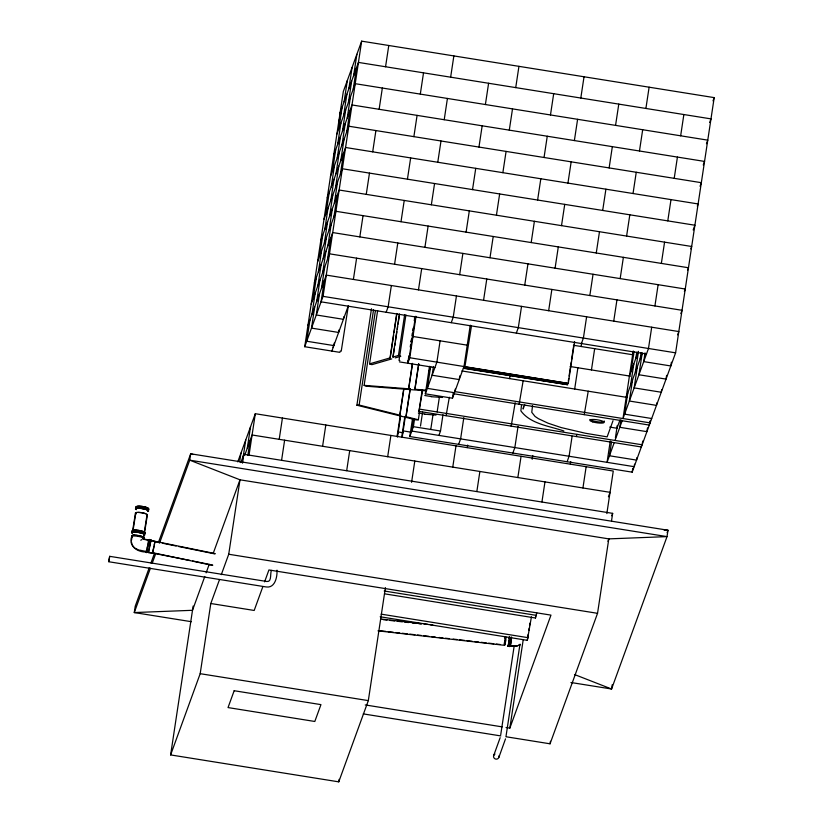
<?xml version="1.0" encoding="UTF-8"?>
<svg xmlns="http://www.w3.org/2000/svg" width="823" height="823" viewBox="0 0 823 823"><rect width="100%" height="100%" fill="white"/><g stroke="black" fill="none" stroke-linecap="round" stroke-linejoin="round"><path stroke-width="1.23" d="M507.956 646.117L507.966 645.345M509.602 645.53L509.643 646.631L510.106 644.43M510.178 646.034L510.188 645.304M146.751 551.667L146.751 552.182M148.366 552.511L148.531 551.976M149.241 540.094L149.323 539.435L149.014 540.444M154.806 541.915L154.889 541.297L150.784 540.238M140.743 540.197L141.916 539.61M505.044 638.144L505.209 636.591M509.211 638.545L509.355 637.064M509.242 638.473L509.427 636.745M510.846 638.73L511.032 637.095M511.392 638.792L511.577 637.156M506.052 637.146L505.723 640.232M505.065 638.072L504.705 641.168M508.429 644.769L509.262 638.401M510.702 640.335L510.898 638.586M511.237 640.376L511.422 638.72M509.046 640.109L508.645 643.247M510.497 642.053L510.682 640.294M511.032 642.012L511.227 640.356M131.536 540.145L132.102 536.503M505.528 641.745L505.703 640.191M146.144 551.883L146.237 551.173M146.309 550.885L146.134 552.192L146.432 551.225M146.679 551.996L146.844 550.999M149.086 541.092L149.313 539.765M150.702 541.421L150.784 540.752M150.763 541.133L150.928 540.094M504.509 642.578L504.705 641.055M510.281 643.627L510.486 641.837M510.826 643.504L511.032 641.899M505.332 643.092L505.528 641.611M385.411 587.612L368.323 700.62L338.757 781.85L170.618 754.917L193.138 606.047M170.618 754.917L200.184 673.687L210.801 603.506L219.546 579.474M239.637 461.878L240.964 453.123M242.898 458.75L245.738 439.986M221.294 574.67L228.722 554.249L240.018 479.593M242.507 463.143L243.845 454.286L612.662 513.357L611.51 520.949M247.301 448.124L250.521 426.849M247.826 455.469L250.089 440.459M249.06 454.996L255.305 413.712L613.269 471.044L606.839 513.583M279.203 439.328L282.423 418.053M281.6 460.211L284.624 440.192M348.335 305.786L341.236 351.174L340.321 351.03L339.837 352.347L304.726 346.72L343.325 91.507L361.657 41.15L714.199 97.618L675.601 352.83L632.177 472.155L409.803 436.54L412.457 419.02M340.671 111.239L339.066 121.876L341.545 108.831M271.405 570.411C269.975 573.61 271.981 582.159 266.889 581.511L109.685 556.327L108.945 560.257L108.811 561.749L266.179 586.953C275.16 588.322 277.402 576.676 276.991 570.174M309.942 319.982L306.722 341.247L333.84 345.588L334.22 343.088M313.151 298.708L316.371 277.444M319.591 256.179L322.801 234.905M326.021 213.641L329.241 192.376M332.451 171.102L335.671 149.837M338.891 128.573L342.101 107.299M311.927 314.509L315.147 293.235M318.367 271.971L321.577 250.706M324.797 229.432L328.017 208.168M331.227 186.903L334.447 165.629M337.667 144.364L340.876 123.1M344.096 101.826L347.316 80.561M314.715 306.845L311.506 328.11L338.623 332.451L339.004 329.951M317.935 285.571L321.155 264.306M324.365 243.042L327.585 221.768M330.805 200.503L334.015 179.239M337.235 157.965L340.455 136.7M343.664 115.436L346.884 94.161M316.711 301.372L319.931 280.098M323.141 258.834L326.361 237.569M329.581 216.295L332.79 195.03M336.01 173.766L339.23 152.492M342.44 131.227L345.66 109.963M348.88 88.689L352.09 67.424M319.499 293.708L316.289 314.972L343.407 319.314L343.777 316.814M322.719 272.434L325.939 251.169M329.149 229.905L332.369 208.631M335.578 187.366L338.798 166.102M342.018 144.827L345.228 123.563M348.448 102.299L351.668 81.024M321.495 288.235L324.704 266.961M327.924 245.696L331.144 224.432M334.354 203.158L337.574 181.893M340.794 160.629L344.004 139.354M347.224 118.09L350.444 96.826M353.653 75.551L356.873 54.287M324.283 280.571L321.063 301.835L646.497 353.962M327.503 259.296L330.712 238.032M333.932 216.768L337.152 195.493M340.362 174.229L343.582 152.965M346.802 131.69L350.012 110.426M353.232 89.162L356.441 67.887M304.726 346.72L323.058 296.362L361.657 41.15M333.13 347.553L333.51 345.022M322.595 446.272L325.815 425.007M353.396 279.439L356.606 258.175M359.826 236.901L363.046 215.636M366.256 194.372L369.476 173.097M372.696 151.833L375.905 130.569M379.125 109.294L382.345 88.03M385.555 66.766L388.775 45.491M346.689 470.633L349.713 450.623M397.674 415.337L356.894 405.214L371.482 308.738M356.894 405.214L359.126 405.05L373.529 309.839M409.247 389.526L365.988 386.193L364.116 385.359L375.442 310.466M391.779 358.89L371.883 364.671L369.568 363.869L377.634 310.549M391.357 285.519L388.147 306.784L386.152 312.256M394.577 264.255L397.797 242.98M401.007 221.716L404.227 200.452M407.436 179.177L410.656 157.913M413.876 136.649L417.086 115.374M420.306 94.11L423.526 72.846M390.02 357.912L396.737 313.481M390.184 357.974L393.641 335.126M394.022 332.585L396.902 313.542M399.422 313.913L392.89 357.079L398.466 355.454L400.791 356.266L395.205 357.892M393.055 357.141L394.392 348.252M394.783 345.711L395.163 343.17M395.544 340.629L396.892 331.751M397.272 329.21L397.663 326.669M398.044 324.128L399.392 315.24M398.466 355.454L404.618 314.828M405.914 314.87L399.021 360.433L399.875 360.567M387.684 456.703L390.894 435.429M338.757 781.85L339.138 779.34M418.475 289.861L421.695 268.596M424.915 247.332L428.125 226.058M431.345 204.793L434.565 183.529M437.774 162.254L440.994 140.99M444.214 119.726L447.424 98.451M450.644 77.187L453.864 55.913M399.752 415.183L403.784 388.518M408.002 360.669L407.622 363.2L399.402 361.883M403.949 388.507L399.916 415.173L359.126 405.05M434.904 367.572L407.786 363.231L408.918 355.721M410.245 346.967L410.626 344.456M411.377 339.457L410.996 341.957L412.992 336.484L467.227 345.166M411.942 335.702L412.323 333.202M412.704 330.702L413.084 328.192M414.401 319.437L414.782 316.937M397.067 436.653L400.287 415.389M408.897 359.692L415.409 316.67M397.488 436.962L400.698 415.697M407.786 363.231L409.772 357.748L416.016 316.464M408.578 388.795L412.416 363.406M408.712 388.847L412.549 363.457M401.789 436.838L404.813 416.819M402.21 437.157L405.235 417.138M405.914 416.705L410.132 388.775M406.068 416.695L410.286 388.765M418.66 363.879L414.813 389.269L425.738 390.112M414.946 389.33L418.784 363.941M413.691 418.557L411.798 431.067L634.173 466.682L634.554 464.182M409.803 436.54L413.393 426.684L414.535 419.092M641.724 444.471L641.343 446.971L418.969 411.356L422.209 389.876M418.969 411.356L422.641 390.153M404.7 417.076L416.129 419.915L418.372 419.751L419.524 412.138M411.582 482.309L414.802 461.045M420.491 426.067L422.6 412.138M470.252 325.157L464.018 366.441L452.465 398.188L425.337 393.847L429.503 366.317M430.552 367.099L427.332 388.374L454.45 392.715M433.433 366.472L432.116 375.237L459.234 379.578L459.8 375.823M440.11 340.825L436.89 362.099L425.337 393.847M430.758 429.472L433.063 414.278M437.147 411.922L439.441 396.737M456.446 295.941L453.226 317.215L451.241 322.688M459.666 274.676L462.876 253.412M466.096 232.137L469.316 210.873M472.525 189.609L475.745 168.334M478.955 147.07L482.175 125.806M485.395 104.531L488.605 83.267M438.916 435.408L440.511 431.026L442.969 414.761M449.337 397.252L446.087 415.697M452.465 398.188L453.216 393.178M455.232 389.114L454.852 391.614L650.108 422.888L650.489 420.388M471.456 326.021L464.645 368.488M452.763 467.125L455.983 445.86M463.822 417.611L460.613 438.885L458.617 444.358M483.564 300.292L486.784 279.018M489.994 257.753L493.214 236.479M496.434 215.214L499.643 193.95M502.863 172.676L506.083 151.411M509.293 130.147L512.513 108.873M515.733 87.608L518.943 66.344M467.289 447.578L467.67 445.078M476.856 491.485L479.881 471.466M509.591 378.601L509.972 376.101M521.535 306.372L518.315 327.636L516.319 333.109M524.745 285.097L527.965 263.833M531.185 242.569L534.394 221.294M537.614 200.03L540.824 178.766M544.044 157.491L547.264 136.227M550.474 114.963L553.694 93.688M515.188 402.673L511.176 426.129M523.15 380.771L519.138 404.227M518.068 426.304L514.848 447.568L512.852 453.041M521.504 405.05L520.877 410.862C530.516 424.061 549.322 425.975 563.868 430.985M523.479 406.685L523.13 409.041L524.724 404.659M517.852 477.546L521.072 456.281M532.543 405.667L531.761 412.302L535.053 416.448L538.365 418.66L548.025 423.187L561.163 427.569L585.39 433.248L607.137 436.859L613.032 420.656M548.653 310.713L551.863 289.439M555.083 268.175L558.303 246.91M561.512 225.636L564.732 204.371M567.952 183.107L571.162 161.833M574.382 140.568L577.602 119.304M580.812 98.03L584.032 76.765M532.193 459.255L532.759 455.5M514.159 646.148L500.723 734.764M519.961 644.316L506.083 735.875M541.945 501.907L544.97 481.887M506.042 727.491L509.849 728.098L523.243 639.533M380.175 616.777L527.317 640.335L528.243 634.204M528.798 630.521L529.168 628.072M529.539 625.614L529.909 623.165M527.317 640.335L531.432 616.849M568.271 381.183L568.755 378.385M569.043 376.101L571.255 361.873M571.543 359.6L573.744 345.372M465.221 366.914L568.271 383.415L574.608 341.514M384.495 593.825L535.444 618.001L535.814 615.553M535.444 618.001L536.771 612.929M574.68 389.022L577.89 367.758M581.11 346.493L581.676 342.738M586.614 316.793L583.404 338.058L581.408 343.53M589.834 295.529L593.054 274.254M596.264 252.99L599.483 231.726M602.693 210.451L605.913 189.187M609.133 167.923L612.343 146.648M615.563 125.384L618.783 104.11M572.108 436.241L569.084 456.251L567.098 461.734M570.349 464.079L570.72 461.58M588.239 391.203L584.227 414.658M591.459 369.928L594.669 348.664M582.941 487.967L586.151 466.703M613.732 321.135L616.952 299.87M620.172 278.596L623.381 257.332M626.601 236.067L629.821 214.793M633.031 193.528L636.251 172.264M639.471 150.99L642.681 129.725M645.901 108.461L649.121 87.187M505.878 736.729L550.052 743.807L550.443 741.276M610.265 441.066L607.055 462.341L614.225 442.63M611.52 442.002L609.442 455.767L636.56 460.108L636.94 457.609M615.398 437.939L617.291 425.429M609.73 427.086L616.962 428.248L617.116 427.188M620.933 419.802L619.801 427.302L646.919 431.653L647.485 427.898M633.206 350.989L622.99 418.547L648.483 348.489L651.703 327.215M627.795 392.9L624.585 414.164L651.703 418.516M631.015 371.636L634.039 351.616M630.583 385.236L633.803 363.972M632.578 379.763L629.358 401.027L656.476 405.379L656.857 402.869M635.798 358.499L636.745 352.244M550.052 743.807L597.539 613.32L608.835 538.664M635.366 372.099L638.391 352.079M637.362 366.626L634.142 387.89L661.26 392.242L661.641 389.732M640.15 358.962L641.096 352.707M642.135 353.489L638.926 374.753L666.044 379.105L666.609 375.35M645.026 352.861L643.709 361.616L670.827 365.968L671.393 362.213M654.923 305.95L658.133 284.676M661.353 263.411L664.572 242.147M667.782 220.873L671.002 199.608M674.212 178.344L677.432 157.07M680.652 135.805L683.862 114.541M632.177 472.155L632.743 468.4M642.712 441.035L642.135 444.79L419.761 409.165M649.882 421.325L649.306 425.079L454.049 393.806M612.209 684.746L611.571 689.005L570.946 682.504M504.52 642.382L503.933 645.263L377.983 630.85M508.655 643.051L508.254 645.746M510.291 643.247L509.89 645.932M510.836 643.308L510.229 646.343L510.229 645.695M131.773 536.442C127.863 546.523 138.634 552.994 147.451 551.842M132.647 530.66L135.466 512.914M133.203 529.456L135.816 512.976M143.14 538.88L143.562 538.149L143.14 538.88A6.049 1.255 9 0 0 137.832 536.287A6.049 1.255 9 0 0 132.102 537.152M144.416 531.329L147.029 514.848A5.689 1.183 9 0 0 146.947 514.519M143.758 537.728L147.379 514.9M146.906 550.443L146.607 552.645L146.978 551.328M148.377 541.987L148.572 540.135M148.613 540.69L148.14 543.273M148.973 541.873L149.107 540.248M150.527 542.429L150.825 540.845M154.621 543.262L154.343 544.703L154.878 541.585L150.794 540.464L150.938 539.765L150.681 540.464M505.343 642.886L504.756 644.893M148.685 543.375L149.025 541.637M150.3 543.705L150.64 541.966M510.651 644.491L510.27 645.993M148.181 543.118L147.224 547.902M148.397 544.836L148.768 543.067M150.012 545.165L150.383 543.396M154.385 544.548L152.45 553.118L148.294 552.634M149.128 544.487L149.405 543.077M148.449 544.703L147.749 548.118M149.724 546.75L150.064 545.032M154.107 546.009L153.479 549.064M505.168 643.915L504.9 645.006M147.554 546.277L146.895 549.373M149.364 548.447L149.704 546.709M147.77 547.902L147.101 550.978M149.025 550.001L149.385 548.231M153.171 550.453L153.489 548.962M505.507 738.869L498.913 757.263M146.607 550.608L146.926 549.178M147.461 549.291L146.854 551.955M148.716 551.307L149.076 549.62M152.893 551.626L153.201 550.268M146.381 551.533L146.659 550.35M148.469 552.284L148.757 551.05M508.275 645.438L508.007 646.446L507.997 645.777M509.941 645.304L509.725 645.932M500.158 737.675L493.666 755.627M108.842 561.697L109.685 556.327M148.469 540.33L148.716 539.672L148.634 540.31L143.881 539.343M148.582 551.667L148.356 552.284L190.123 560.453M154.662 541.915L154.889 541.297L215.05 553.581M149.21 567.788L135.239 606.181L134.272 612.559L191.399 621.704M150.959 562.983L154.446 553.385M158.376 542.583L190.689 453.792L667.988 530.238L667.021 536.617L611.571 689.005L574.475 674.51M150.434 568.168L134.272 612.559L192.5 610.296L204.804 576.47M152.173 563.364L155.67 553.766M159.6 542.964L189.732 460.17L190.689 453.792L193.117 454.522M340.115 112.772L358.437 62.414L710.99 118.882L709.683 122.462M336.895 134.046L355.217 83.689L707.77 140.147L706.463 143.737M333.675 155.31L352.007 104.953L704.55 161.421L703.254 165.001M330.465 176.575L348.787 126.217L701.34 182.685L700.034 186.265M327.245 197.849L345.567 147.492L698.12 203.95L697.318 206.141M324.025 219.113L342.358 168.756L694.9 225.224L693.161 229.998M237.775 461.878L255.305 413.712M320.816 240.378L339.138 190.02L691.69 246.489L690.816 248.875M240.83 462.577L243.845 454.286M244.698 455.284L252.085 434.986L610.059 492.319L608.423 496.794M317.596 261.652L335.928 211.295L688.47 267.753L687.596 270.15M206.131 572.839L209.207 564.383M213.157 553.509L239.987 479.809L608.804 538.88L667.021 536.617L189.732 460.17L239.987 479.809M314.376 282.917L332.708 232.559L685.25 289.027L684.386 291.414M311.166 304.181L329.488 253.823L682.041 310.292L680.837 313.573M307.946 325.455L326.278 275.098L678.821 331.556L677.627 334.848M331.854 351.061L348.18 306.177M262.856 586.634L254.184 610.46L210.801 603.506M264.594 581.861L268.926 569.948L550.968 615.12L509.849 728.098M414.216 320.692L415.81 316.31M397.447 434.153L398.239 431.962L403.301 432.775M402.354 433.083L403.157 430.902L410.749 432.116M428.557 372.572L430.727 366.605M568.271 383.415L409.772 357.748M576.254 436.55L577.057 434.359M713.006 100.9L714.199 97.618M632.64 354.744L633.833 351.462M629.42 376.008L638.401 351.328M626.2 397.283L642.321 352.995M616.962 428.248L619.914 420.131M615.018 440.439L622.188 420.738M611.777 515.774L612.662 513.357M607.919 541.297L608.804 538.88M667.114 532.635L667.988 530.238L664.151 530.105M154.745 541.75L159.827 542.666M152.594 552.665L212.612 565.411M509.776 646.168L509.684 645.633M520.28 644.347L518.346 645.448M520.486 644.615L516.227 646.364L510.846 646.024M369.568 363.869L389.464 358.077M517.276 645.808L510.877 645.695M442.414 397.458L431.18 396.717M436.005 415.07L424.802 414.226M364.116 385.359L407.364 388.703M410.451 389.618L415.769 390.03M416.695 390.102L426.396 390.853M380.658 618.999L421.376 623.659M423.917 623.957L427.734 624.39M430.275 624.688L432.826 624.976M383.158 619.647L386.985 620.079M389.526 620.377L394.618 620.954M397.159 621.252L402.252 621.828M404.793 622.126L408.609 622.558M412.426 623.001L416.243 623.433M418.784 623.721L421.335 624.019M380.565 630.788L385.658 631.364M388.199 631.663L393.291 632.239M395.832 632.537L399.649 632.969M402.2 633.257L407.282 633.844M409.833 634.132L414.915 634.718M417.467 635.006L421.283 635.449M423.824 635.737L428.917 636.323M431.458 636.611L435.274 637.053M439.091 637.486L442.908 637.928M445.459 638.216L449.276 638.648M453.092 639.09L456.909 639.522M459.45 639.821L464.542 640.397M467.083 640.695L472.176 641.271M474.717 641.57L478.533 642.002M481.074 642.29L486.167 642.876M488.708 643.164L493.8 643.751M496.341 644.039L500.158 644.481M323.058 296.362L675.601 352.83M573.394 345.259L633.679 354.908M570.174 366.523L630.459 376.183M464.738 368.22L567.798 384.732L463.349 368.282M461.826 370.947L627.249 397.447M424.74 395.503L431.242 396.542M418.372 413.002L424.874 414.041M413.393 426.684L440.511 431.026M228.722 554.249L597.539 613.32M384.187 590.996L536.401 615.378M381.131 614.143L528.273 637.712M200.184 673.687L368.323 700.62M365.247 704.941L502.246 726.884M363.262 713.891L500.837 735.927M162.337 543.18L176.122 545.999M178.632 546.513L214.978 553.93M192.633 560.967L212.684 565.062M143.943 539.014L149.837 540.258M139.416 550.062L147.42 551.76M406.932 416.911L418.372 419.751M398.816 415.625L403.826 416.87M138.357 549.846L134.54 547.923L132.452 545.33M131.999 544.312L131.495 542.172M604.247 420.995A7.253 1.512 8.6 0 1 598.321 421.89A7.253 1.512 8.6 0 1 590.081 419.442M136.042 513.645A6.049 1.255 9 0 1 141.083 512.585A6.049 1.255 9 0 1 147.06 515.177M132.493 535.536A5.689 1.183 9 0 1 134.128 535.269M136.361 513.665A5.689 1.183 9 0 1 136.114 512.708M137.75 512.441A5.689 1.183 9 0 1 145.681 513.768M132.225 536.349A6.049 1.255 9 0 1 138.737 535.619A6.378 1.327 9 0 1 142.698 538.324M142.441 538.242A6.049 1.255 9 0 0 138.737 535.619A6.378 1.327 9 0 0 131.917 536.318M137.019 507.493A6.049 1.255 9 0 1 142.06 506.423A6.399 1.337 9 0 1 148.377 509.098M148.037 509.026A6.049 1.255 9 0 0 142.06 506.423A6.399 1.337 9 0 0 136.711 507.472M136.361 507.287A6.049 1.255 9 0 1 137.379 506.814M138.418 506.721A6.049 1.255 9 0 1 146.833 508.13M147.698 508.542A6.049 1.255 9 0 1 148.181 508.933M147.934 510.527A6.049 1.255 9 0 1 147.708 511.145M136.196 509.221A6.049 1.255 9 0 1 140.188 508.377A6.049 1.255 9 0 1 147.44 510.137M136.371 509.602A6.399 1.337 9 0 1 141.7 508.47A6.399 1.337 9 0 1 148.037 511.217M136.104 507.596A6.399 1.337 9 0 1 141.957 506.875A6.399 1.337 9 0 1 148.624 509.334M136.052 509.581A6.749 1.409 9 0 1 142.554 508.532A6.749 1.409 9 0 1 147.584 511.505M136.309 507.986A6.749 1.409 9 0 1 141.937 506.803A6.749 1.409 9 0 1 148.613 509.704M132.277 533.427A6.749 1.409 9 0 1 138.768 532.378A6.749 1.409 9 0 1 143.799 535.361M131.968 531.493A6.749 1.409 9 0 1 139.015 530.876A6.749 1.409 9 0 1 144.827 533.643M132.246 531.411A6.378 1.327 9 0 1 139.509 531.041A6.378 1.327 9 0 1 144.282 533.633M132.009 532.913A6.378 1.327 9 0 1 139.272 532.543A6.378 1.327 9 0 1 144.046 535.145M132.822 532.378A6.049 1.255 9 0 1 140.712 532.923A6.049 1.255 9 0 1 143.737 535.063M133.017 531.329A6.049 1.255 9 0 1 132.698 530.619M133.141 530.372A6.049 1.255 9 0 1 140.301 530.753A6.049 1.255 9 0 1 144.498 532.81M132.709 531.308A6.378 1.327 9 0 1 138.768 530.393A6.378 1.327 9 0 1 144.354 533.129M132.616 531.123A6.049 1.255 9 0 1 133.059 530.866M133.882 530.712A6.049 1.255 9 0 1 140.949 531.421A6.049 1.255 9 0 1 144.426 533.314M498.954 755.874A2.747 2.685 20 0 1 497.133 759.022A2.747 2.685 20 0 1 493.759 757.469A2.747 2.685 20 0 1 494.993 754.053M234.164 690.723L228.033 707.574L314.808 721.473L320.949 704.622L234.164 690.723M592.817 421.921A7.253 1.512 8.6 0 0 604.144 422.466A7.253 1.512 8.6 0 0 594.041 419.463A7.253 1.512 8.6 0 0 592.817 421.921"/></g></svg>
